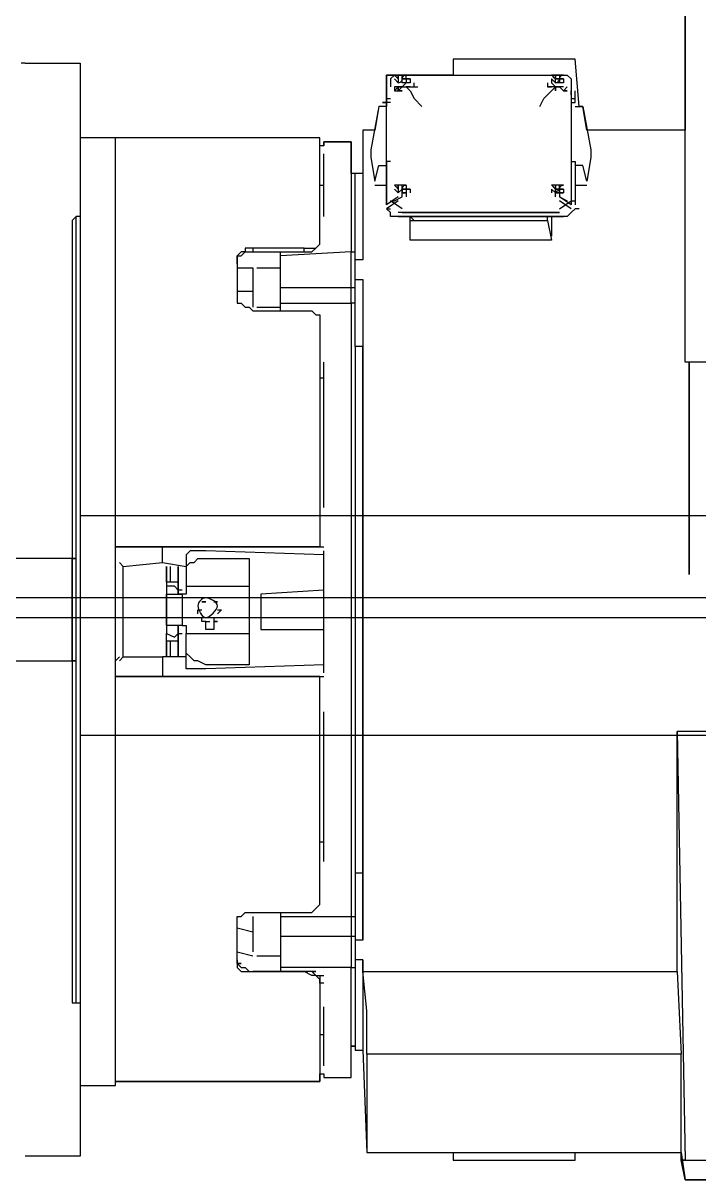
# Model space of a CAD drawing. Extents: x 1264 to 8183, y -10806 to -8316.
# Drawn here: x 4592 to 4638.4, y -8851.2 to -8771.8 of the extents above; entities that cross this region are included whole.
import ezdxf

# ---------------------------------------------------------------- set-up
doc = ezdxf.new("R2010")
doc.units = 0
doc.header["$LTSCALE"] = 200
doc.header["$MEASUREMENT"] = 0
doc.layers.get('0').update_dxf_attribs({"linetype": 'CONTINUOUS'})
doc.layers.add('Smc_Unit', color=129, linetype='CONTINUOUS')

# ---------------------------------------------------------------- blocks, each defined once
blk = doc.blocks.new('CHILLER')
at = {"lineweight": 25}
for points in [[(109.08, 58.14), (109.08, 50.31), (106.83, 50.31), (106.74, 50.85), (106.65, 50.85), (106.56, 51.93), (103.77, 51.93), (103.77, 51.57), (102.24, 51.57), (102.24, 50.85), (102.06, 50.85), (101.97, 50.31), (101.7, 50.31), (101.7, 49.32), (101.43, 49.32), (101.43, 50.04), (100.8, 50.04), (100.8, 49.95), (100.71, 49.95), (100.71, 50.13), (95.22, 50.13), (95.22, 39.33), (95.22, 28.44), (96.03, 28.44), (96.03, 28.53), (100.71, 28.53), (100.71, 28.71), (100.8, 28.71), (100.8, 28.62), (101.43, 28.62), (101.43, 29.34), (101.52, 29.34), (101.52, 29.25), (101.7, 29.25), (101.79, 26.91), (103.77, 26.91), (103.77, 26.73), (106.56, 26.73), (106.56, 26.91), (108.99, 26.91), (109.08, 26.28), (109.62, 26.28)], [(106.65, 50.85), (106.56, 51.93), (103.77, 51.93), (103.77, 51.57)], [(93.96, 51.84), (95.22, 51.84), (95.22, 26.82), (93.96, 26.82)], [(102.33, 49.59), (102.24, 49.59), (102.24, 48.6), (102.24, 51.57), (106.2, 51.57), (106.2, 51.48), (106.29, 51.48), (106.2, 51.48), (106.29, 51.48), (106.2, 51.48), (106.29, 51.48), (106.2, 51.48), (106.29, 51.48), (106.2, 51.48), (106.29, 51.48), (106.2, 51.48), (106.11, 51.48), (106.2, 51.48), (106.29, 51.48), (106.29, 51.39), (106.2, 51.39), (106.11, 51.39), (106.11, 51.48), (106.11, 51.57)], [(102.6, 51.48), (102.69, 51.48), (102.6, 51.48), (102.69, 51.48), (102.6, 51.48), (102.69, 51.48), (102.6, 51.48), (102.69, 51.48), (102.6, 51.48), (102.69, 51.48), (102.6, 51.48), (102.69, 51.48), (102.6, 51.48), (102.69, 51.48), (102.6, 51.48), (102.69, 51.48), (102.6, 51.48), (102.69, 51.48), (102.6, 51.48), (102.6, 51.57), (102.42, 51.57), (102.33, 51.48), (102.33, 51.39), (102.33, 51.3)], [(102.51, 51.48), (102.51, 51.39)], [(102.78, 51.48), (102.69, 51.48), (102.78, 51.48), (102.69, 51.48), (102.69, 51.39), (102.6, 51.3), (102.69, 51.3), (102.78, 51.3)], [(102.69, 51.48), (102.69, 51.57)], [(102.87, 51.3), (102.87, 51.39)], [(106.02, 51.48), (106.02, 51.39), (106.11, 51.3), (106.2, 51.3), (106.11, 51.3), (106.2, 51.3), (106.11, 51.3), (105.93, 51.3), (106.02, 51.3)], [(105.93, 51.39), (105.93, 51.3)], [(106.11, 51.48), (106.2, 51.48)], [(106.11, 51.48), (106.2, 51.48)], [(106.11, 51.48), (106.2, 51.48)], [(106.11, 51.48), (106.2, 51.48)], [(106.11, 51.48), (106.2, 51.48)], [(106.11, 51.48), (106.2, 51.48)], [(106.2, 51.48), (106.11, 51.48)], [(106.11, 51.48), (106.2, 51.48)], [(106.2, 51.57), (106.38, 51.57), (106.47, 51.48), (106.47, 51.39), (106.47, 51.3), (106.47, 48.6), (106.2, 48.78), (106.38, 48.69)], [(106.2, 51.48), (106.2, 51.39)], [(102.24, 51.12), (102.24, 51.21), (102.24, 51.03)], [(102.42, 51.3), (102.42, 51.21), (102.51, 51.21), (102.6, 51.21), (102.51, 51.21), (102.51, 51.3), (102.6, 51.3), (102.69, 51.3), (102.78, 51.3), (102.69, 51.3), (102.78, 51.21), (102.87, 51.03), (103.05, 50.85)], [(102.69, 51.3), (102.87, 51.3), (102.96, 51.3)], [(102.69, 51.3), (102.69, 51.3)], [(105.75, 50.85), (105.84, 51.03), (106.02, 51.21), (106.11, 51.3)], [(106.11, 51.3), (106.11, 51.3)], [(106.29, 51.3), (106.2, 51.3), (106.29, 51.21), (106.38, 51.21), (106.29, 51.21), (106.38, 51.3)], [(106.47, 50.94), (106.56, 50.94), (106.56, 51.03), (106.56, 51.21)], [(106.47, 51.12), (106.47, 51.21)], [(102.24, 50.85), (102.06, 50.85), (101.88, 49.86), (101.88, 49.68), (101.97, 49.14), (102.06, 49.5), (102.24, 49.5)], [(102.33, 50.94), (102.24, 50.94), (102.24, 51.03), (102.33, 51.03)], [(106.47, 51.03), (106.56, 51.03)], [(106.56, 50.85), (106.74, 50.85), (106.92, 49.86), (106.92, 49.68), (106.83, 49.14), (106.74, 49.5), (106.56, 49.5)], [(101.97, 50.31), (101.7, 50.31), (101.7, 49.32), (101.52, 49.32), (101.43, 49.32)], [(101.7, 50.31), (101.7, 47.34)], [(109.08, 50.31), (106.83, 50.31)], [(100.35, 47.52), (100.53, 47.52), (100.62, 47.61), (100.71, 47.7), (100.71, 47.79), (100.71, 47.88), (100.71, 50.13), (96.03, 50.13), (95.22, 50.13), (95.22, 28.44), (96.03, 28.44), (96.03, 50.13)], [(100.8, 49.95), (100.8, 50.04), (101.43, 50.04), (101.43, 47.52), (99.81, 47.43)], [(100.8, 48.33), (100.8, 49.77)], [(106.47, 49.59), (106.56, 49.59), (106.56, 48.6)], [(101.7, 33.3), (101.7, 45.36), (101.52, 45.36), (101.52, 46.35), (101.43, 46.35), (101.43, 46.71), (101.43, 47.52), (101.52, 47.52), (101.52, 49.32)], [(101.7, 49.32), (101.7, 47.34), (101.52, 47.34)], [(100.71, 49.05), (100.8, 49.05)], [(101.97, 49.05), (102.24, 49.05)], [(101.97, 49.05), (101.97, 49.05)], [(102.69, 49.05), (102.69, 48.96), (102.6, 48.96), (102.69, 48.96), (102.6, 48.96), (102.69, 48.96), (102.6, 48.96), (102.69, 48.96), (102.6, 48.96), (102.69, 48.96), (102.6, 48.96), (102.69, 48.96), (102.6, 48.96), (102.69, 48.96), (102.6, 48.96), (102.6, 49.05)], [(106.11, 49.05), (106.11, 48.96), (106.11, 48.87), (106.11, 48.96), (106.2, 48.96), (106.29, 48.96), (106.2, 48.96), (106.29, 48.96), (106.2, 48.96), (106.11, 48.96), (106.2, 48.96), (106.11, 48.96), (106.2, 48.96), (106.11, 48.96), (106.2, 48.96), (106.2, 48.87), (106.2, 48.78)], [(106.2, 48.96), (106.2, 49.05)], [(106.56, 49.05), (106.83, 49.05)], [(106.83, 49.05), (106.83, 49.05)], [(102.51, 48.78), (102.24, 48.6)], [(102.6, 48.51), (102.33, 48.69), (102.42, 48.69), (102.6, 48.78), (102.6, 48.87)], [(102.51, 48.96), (102.51, 48.87)], [(102.78, 48.96), (102.69, 48.96), (102.78, 48.96), (102.69, 48.96), (102.69, 48.87), (102.6, 48.87), (102.69, 48.87), (102.6, 48.87), (102.69, 48.87), (102.6, 48.87), (102.6, 48.96), (102.69, 48.96), (102.78, 48.96), (102.78, 48.87)], [(102.69, 48.87), (102.69, 48.78)], [(106.02, 48.96), (106.02, 48.87)], [(106.11, 48.96), (106.2, 48.96), (106.29, 48.96)], [(106.11, 48.78), (106.11, 48.87), (106.2, 48.87), (106.29, 48.87)], [(102.51, 48.69), (102.24, 48.51)], [(102.51, 48.33), (102.33, 48.33), (102.33, 48.42), (102.24, 48.51), (102.33, 48.51)], [(106.65, 48.51), (106.56, 48.51), (106.47, 48.42), (106.38, 48.33), (106.2, 48.33), (106.02, 48.33), (106.11, 48.33), (106.02, 48.33), (106.02, 47.88)], [(106.2, 48.51), (106.47, 48.69), (106.56, 48.69)], [(106.47, 48.51), (106.2, 48.69)], [(95.22, 48.33), (95.13, 48.33), (95.04, 48.24), (95.04, 30.33), (95.13, 30.33), (95.22, 30.33)], [(95.13, 30.33), (95.13, 48.33)], [(102.6, 48.42), (106.2, 48.42), (102.51, 48.42)], [(102.87, 48.33), (102.78, 48.33), (102.51, 48.33), (106.29, 48.33)], [(105.84, 48.24), (105.93, 48.24), (105.93, 48.33), (106.02, 48.33), (105.93, 48.33), (102.87, 48.33), (102.78, 48.33), (102.87, 48.33), (102.78, 48.33), (102.87, 48.24), (102.96, 48.24)], [(102.78, 47.88), (102.78, 48.33), (102.87, 48.24), (102.96, 48.24), (105.84, 48.24), (105.93, 48.24), (105.93, 48.33)], [(105.93, 48.24), (106.02, 47.79), (102.78, 47.79), (102.78, 48.24), (102.87, 48.24)], [(100.35, 47.61), (100.62, 47.61), (100.71, 47.7), (100.71, 47.88)], [(99.18, 47.61), (99.18, 47.52), (100.35, 47.52), (100.35, 47.61), (99.18, 47.61), (99, 47.61), (99, 47.52), (98.91, 47.52), (98.82, 47.43), (98.82, 47.34), (98.82, 46.53), (98.82, 46.35), (98.91, 46.35), (99, 46.26), (99.09, 46.26), (99.18, 46.17), (100.35, 46.17), (100.53, 46.17), (100.62, 46.08), (100.71, 46.08), (100.71, 45.9), (100.71, 40.77), (96.03, 40.77), (100.71, 40.77), (100.8, 40.77)], [(98.82, 47.25), (98.82, 47.43), (98.91, 47.43), (99, 47.52), (99.18, 47.52)], [(99.81, 46.17), (99.81, 46.35), (99.81, 46.71), (99.81, 47.43), (99.81, 47.52)], [(101.52, 46.35), (101.52, 46.71), (101.52, 47.52)], [(98.82, 47.16), (99.18, 47.16), (99.18, 46.26)], [(99.27, 47.16), (99.81, 47.16)], [(101.52, 46.89), (101.7, 46.89), (101.7, 31.77), (101.52, 31.77)], [(101.7, 46.89), (101.7, 45.36)], [(98.82, 46.62), (99.18, 46.62)], [(99.81, 46.71), (101.43, 46.71), (101.52, 46.71)], [(99.81, 46.35), (101.43, 46.35), (101.43, 32.31), (101.43, 31.86), (101.43, 31.14), (101.52, 31.14), (101.52, 29.25), (101.7, 29.25), (101.79, 26.91), (103.77, 26.91), (106.56, 26.91)], [(99.27, 46.26), (99.81, 46.26)], [(101.52, 45.36), (101.52, 33.3)], [(100.8, 41.67), (100.8, 45)], [(100.71, 44.64), (100.8, 44.64)], [(95.22, 41.49), (138.06, 41.49)], [(95.04, 40.5), (95.04, 38.16), (95.04, 40.5), (95.13, 40.5), (95.04, 40.5), (93.42, 40.5), (93.42, 40.77), (93.06, 40.77), (90.9, 40.77), (90.9, 40.41), (90.9, 38.16), (90.99, 38.16), (95.04, 38.16), (95.13, 38.16), (95.04, 38.16)], [(96.21, 40.32), (97.11, 40.41), (97.11, 40.77)], [(100.8, 40.59), (98.1, 40.68), (97.74, 40.68), (97.65, 40.59), (97.65, 40.32), (97.65, 39.87), (99.09, 39.87)], [(100.8, 37.89), (100.8, 40.68)], [(96.12, 38.16), (96.21, 38.25), (96.21, 40.32), (96.12, 40.41)], [(97.11, 40.41), (97.65, 40.32), (97.74, 40.41), (97.83, 40.41), (97.92, 40.5), (98.1, 40.5), (99.09, 40.5), (99.09, 38.07), (98.1, 38.07), (97.92, 38.16), (97.83, 38.16), (97.74, 38.25), (97.65, 38.34)], [(97.65, 39.87), (97.65, 39.69), (97.56, 39.69), (97.56, 38.97), (97.2, 38.97), (97.2, 39.69), (97.56, 39.69), (97.47, 39.69), (97.47, 39.78), (97.47, 39.96), (97.2, 39.96), (97.2, 40.32), (97.2, 39.87)], [(97.29, 39.96), (97.29, 40.32)], [(97.56, 39.78), (97.47, 39.78), (97.38, 39.87), (97.2, 39.87), (97.2, 39.69), (97.2, 38.88), (97.2, 38.79), (97.38, 38.7), (97.47, 38.79), (97.47, 38.61), (97.2, 38.61), (97.2, 38.25), (97.2, 38.79)], [(100.8, 39.78), (99.36, 39.69), (99.36, 38.88), (100.8, 38.88)], [(97.92, 39.24), (97.92, 39.33), (98.01, 39.33)], [(98.37, 39.33), (98.46, 39.33), (98.37, 39.24)], [(97.47, 38.97), (97.47, 38.88), (97.47, 38.79), (97.56, 38.79)], [(97.56, 38.97), (97.65, 38.97), (97.65, 38.79), (99.09, 38.79)], [(98.1, 39.06), (98.01, 39.06), (98.01, 39.15)], [(98.28, 39.15), (98.28, 39.06), (98.37, 39.06), (98.28, 39.06), (98.28, 38.88), (98.1, 38.88), (98.1, 39.06), (98.19, 39.06)], [(100.8, 38.07), (98.1, 37.98), (97.65, 37.98), (97.65, 38.34), (97.65, 38.79)], [(97.29, 38.25), (97.29, 38.61)], [(96.12, 38.25), (96.03, 38.16)], [(96.21, 38.25), (97.11, 38.25), (97.11, 37.8)], [(97.65, 38.25), (97.11, 38.25)], [(98.82, 31.32), (98.82, 31.23), (98.82, 32.13), (98.82, 32.31), (98.91, 32.31), (99, 32.4), (99.18, 32.4), (100.35, 32.4), (100.53, 32.4), (100.62, 32.49), (100.71, 32.58), (100.71, 32.67), (100.71, 37.8), (96.03, 37.8), (100.71, 37.8), (100.8, 37.8)], [(100.8, 33.57), (100.8, 36.99)], [(121.59, 31.05), (121.59, 36.54), (108.9, 36.54), (109.08, 26.73), (109.26, 26.73), (109.53, 26.73), (120.96, 26.73), (121.14, 26.73), (121.32, 26.73), (121.41, 26.73), (121.41, 26.28), (120.96, 26.28), (109.53, 26.28), (109.08, 26.28), (108.99, 26.73), (109.08, 26.73), (108.99, 26.73), (108.99, 28.89), (108.99, 29.16)], [(108.9, 31.05), (108.9, 36.54)], [(137.52, 36.45), (95.22, 36.45)], [(100.71, 34.02), (100.8, 34.02)], [(101.7, 31.77), (101.7, 33.3), (101.52, 33.3), (101.52, 32.31), (101.52, 31.86), (101.52, 31.14)], [(99.18, 32.31), (99.18, 31.5)], [(99.27, 32.4), (99.81, 32.4), (99.81, 32.31), (99.81, 31.86), (99.81, 31.14), (99.81, 31.05)], [(99.81, 32.31), (101.43, 32.31), (101.52, 32.31)], [(99.18, 31.95), (98.82, 32.04)], [(99.81, 31.86), (101.43, 31.86), (101.52, 31.86)], [(98.82, 31.5), (99.18, 31.41)], [(99.27, 31.41), (99.81, 31.41)], [(101.7, 31.32), (101.52, 31.32)], [(101.7, 31.05), (101.7, 31.32), (101.7, 29.25)], [(98.91, 31.23), (98.82, 31.23), (98.91, 31.23), (98.82, 31.23), (98.91, 31.14), (99, 31.14), (99.09, 31.05), (99.18, 31.05), (99.27, 31.05)], [(98.82, 31.23), (98.82, 31.14), (98.91, 31.05), (99.18, 31.05)], [(100.62, 31.05), (100.53, 31.05), (100.62, 31.05), (100.53, 31.05), (100.35, 31.05), (99.18, 31.05), (100.35, 31.05), (100.44, 31.05)], [(100.8, 28.71), (100.8, 28.62), (101.43, 28.62), (101.43, 31.14), (99.81, 31.14)], [(100.71, 30.96), (100.71, 30.78), (100.71, 30.87), (100.62, 30.96), (100.53, 30.96), (100.35, 31.05)], [(100.53, 31.05), (100.62, 30.96), (100.71, 30.96), (100.8, 30.96)], [(101.79, 29.16), (101.79, 30.15), (101.7, 31.05), (108.9, 31.05), (108.99, 29.16), (101.79, 29.16), (101.79, 26.91)], [(100.8, 30.78), (100.71, 30.78), (100.71, 28.53), (96.03, 28.53)], [(100.8, 28.89), (100.8, 30.24)], [(100.71, 29.61), (100.8, 29.61)], [(101.52, 29.34), (101.43, 29.34)], [(103.77, 26.91), (103.77, 26.73), (106.56, 26.73), (106.56, 26.91), (108.99, 26.91), (108.99, 26.73)], [(109.08, 26.73), (109.17, 26.73)]]:
    blk.add_lwpolyline(points, dxfattribs=at)
for points in [[(121.32, 52.38), (121.32, 45), (109.08, 45), (109.08, 52.38), (109.08, 57.78), (109.08, 58.14), (121.32, 58.14), (121.32, 57.78)], [(102.78, 51.39), (102.69, 51.39), (102.6, 51.39), (102.6, 51.48), (102.69, 51.48), (102.6, 51.48), (102.69, 51.48), (102.78, 51.48)], [(106.2, 51.48), (106.11, 51.48)], [(106.2, 51.48), (106.11, 51.48)], [(102.6, 48.96), (102.6, 48.87)], [(106.2, 48.96), (106.29, 48.96), (106.2, 48.96), (106.29, 48.96), (106.29, 48.87), (106.2, 48.87), (106.2, 48.96), (106.11, 48.96)], [(106.2, 48.87), (106.11, 48.87)], [(109.17, 40.14), (109.17, 45)], [(97.47, 40.32), (97.47, 39.69)], [(138.42, 39.15), (138.42, 39.6), (89.91, 39.6), (89.91, 39.15)], [(98.1, 39.51), (98.01, 39.51)], [(98.37, 39.51), (98.28, 39.51)], [(97.47, 38.97), (97.47, 38.25)]]:
    blk.add_lwpolyline(points, close=True, dxfattribs=at)
for points in [[(93.96, 51.84), (93.87, 51.84), (93.87, 51.84), (93.87, 51.84)], [(102.51, 51.57), (102.42, 51.57), (102.42, 51.57), (102.42, 51.57)], [(102.42, 51.57), (102.42, 51.57), (102.42, 51.57), (102.51, 51.48)], [(102.42, 51.48), (102.42, 51.48), (102.51, 51.39), (102.51, 51.39)], [(102.69, 51.57), (102.69, 51.57), (102.6, 51.57), (102.51, 51.57)], [(102.51, 51.57), (102.51, 51.57), (102.51, 51.57), (102.51, 51.48)], [(102.51, 51.48), (102.51, 51.57), (102.51, 51.57), (102.51, 51.57)], [(102.51, 51.39), (102.6, 51.39), (102.6, 51.48), (102.6, 51.48)], [(102.6, 51.48), (102.6, 51.57), (102.69, 51.57), (102.69, 51.57)], [(106.11, 51.57), (106.02, 51.57), (106.02, 51.57), (106.02, 51.57)], [(106.02, 51.57), (106.02, 51.57), (106.02, 51.57), (106.11, 51.48)], [(106.02, 51.48), (106.02, 51.48), (106.11, 51.39), (106.11, 51.39)], [(106.29, 51.57), (106.29, 51.57), (106.2, 51.57), (106.11, 51.57)], [(106.11, 51.57), (106.11, 51.57), (106.11, 51.57), (106.11, 51.48)], [(106.11, 51.48), (106.11, 51.57), (106.11, 51.57), (106.11, 51.57)], [(106.11, 51.39), (106.2, 51.39), (106.2, 51.48), (106.2, 51.48)], [(106.2, 51.48), (106.2, 51.57), (106.29, 51.57), (106.29, 51.57)], [(102.42, 51.3), (102.42, 51.3), (102.42, 51.21), (102.42, 51.21)], [(102.42, 51.21), (102.42, 51.21), (102.51, 51.3), (102.51, 51.3)], [(102.51, 51.3), (102.51, 51.3), (102.42, 51.3), (102.42, 51.3)], [(102.51, 51.3), (102.51, 51.3), (102.51, 51.21), (102.51, 51.21)], [(102.51, 51.21), (102.51, 51.21), (102.6, 51.3), (102.6, 51.3)], [(102.6, 51.3), (102.6, 51.3), (102.51, 51.3), (102.51, 51.3)], [(106.11, 51.3), (106.11, 51.3), (106.2, 51.3), (106.2, 51.3)], [(106.2, 51.3), (106.2, 51.3), (106.11, 51.3), (106.11, 51.3)], [(106.11, 51.3), (106.11, 51.3), (106.11, 51.21), (106.11, 51.21)], [(106.11, 51.21), (106.11, 51.21), (106.11, 51.3), (106.11, 51.3)], [(106.11, 51.3), (106.11, 51.3), (106.2, 51.3), (106.2, 51.3)], [(106.2, 51.3), (106.2, 51.3), (106.11, 51.3), (106.11, 51.3)], [(106.11, 51.3), (106.11, 51.3), (106.11, 51.21), (106.11, 51.21)], [(106.11, 51.21), (106.11, 51.21), (106.11, 51.3), (106.11, 51.3)], [(102.15, 50.94), (102.15, 50.94), (102.24, 50.94), (102.24, 50.94)], [(102.24, 50.94), (102.24, 50.94), (102.15, 50.94), (102.15, 50.94)], [(106.65, 50.85), (106.65, 50.85), (106.74, 50.85), (106.74, 50.85)], [(106.74, 50.85), (106.74, 50.85), (106.65, 50.85), (106.65, 50.85)], [(102.51, 49.05), (102.42, 49.05), (102.42, 49.05), (102.42, 49.05)], [(102.42, 49.05), (102.42, 49.05), (102.42, 49.05), (102.51, 48.96)], [(102.69, 49.05), (102.69, 49.05), (102.6, 49.05), (102.51, 49.05)], [(102.51, 49.05), (102.51, 49.05), (102.51, 49.05), (102.51, 48.96)], [(102.51, 48.96), (102.51, 49.05), (102.51, 49.05), (102.51, 49.05)], [(102.6, 48.96), (102.6, 49.05), (102.69, 49.05), (102.69, 49.05)], [(106.11, 49.05), (106.02, 49.05), (106.02, 49.05), (106.02, 49.05)], [(106.02, 49.05), (106.02, 49.05), (106.02, 49.05), (106.11, 48.96)], [(106.29, 49.05), (106.29, 49.05), (106.2, 49.05), (106.11, 49.05)], [(106.11, 49.05), (106.11, 49.05), (106.11, 49.05), (106.11, 48.96)], [(106.11, 48.96), (106.11, 49.05), (106.11, 49.05), (106.11, 49.05)], [(106.2, 48.96), (106.2, 49.05), (106.29, 49.05), (106.29, 49.05)], [(102.42, 48.96), (102.42, 48.96), (102.51, 48.87), (102.51, 48.87)], [(102.51, 48.87), (102.51, 48.87), (102.6, 48.96), (102.6, 48.96)], [(106.02, 48.96), (106.02, 48.96), (106.11, 48.87), (106.11, 48.87)], [(106.11, 48.87), (106.11, 48.87), (106.2, 48.96), (106.2, 48.96)], [(98.1, 39.6), (98.01, 39.6), (97.92, 39.51), (97.92, 39.42)], [(98.37, 39.42), (98.37, 39.51), (98.19, 39.6), (98.1, 39.6)], [(97.92, 39.42), (97.92, 39.33), (98.01, 39.15), (98.1, 39.15)], [(98.1, 39.15), (98.19, 39.15), (98.37, 39.33), (98.37, 39.42)]]:
    blk.add_open_spline(points, degree=3, dxfattribs=at)

msp = doc.modelspace()

# ---------------------------------------------------------------- block references
at = {"layer": 'Smc_Unit', "lineweight": -2, "xscale": 3, "yscale": 3, "zscale": 3}
msp.add_blockref('CHILLER', (4310.228, -8930.031), dxfattribs=at)

doc.saveas('drawing.dxf')
